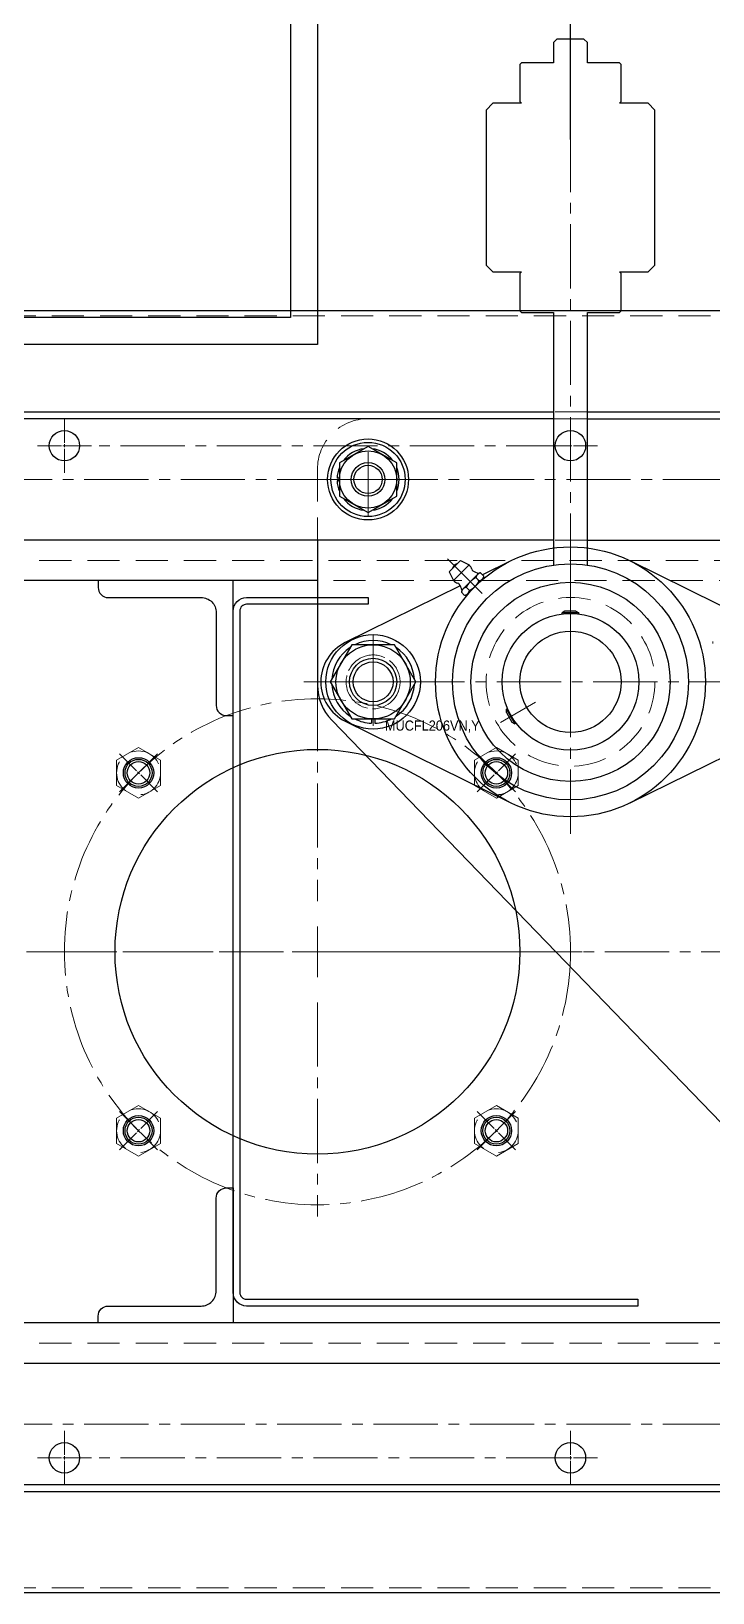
# Model space of a CAD drawing. Header units: millimetres. Extents: x 0 to 51411, y 0 to 16902.
# Drawn here: x 1730.9 to 1932.9, y 14900.9 to 15363.8 of the extents above; entities that cross this region are included whole.
import ezdxf

# ---------------------------------------------------------------- set-up
doc = ezdxf.new("R2010")
doc.units = ezdxf.units.MM
doc.linetypes.add('CENTER2', pattern=[28.575, 19.05, -3.175, 3.175, -3.175])
doc.linetypes.add('HIDDEN2', pattern=[4.7625, 3.175, -1.5875])
for name, color, linetype, lineweight in [('01_外形線', 7, 'Continuous', 25), ('03_かくれ線', 6, 'HIDDEN2', 13), ('04_中心線', 1, 'CENTER2', 9)]:
    doc.layers.add(name, color=color, linetype=linetype, lineweight=lineweight)
doc.layers.add('10_補助線', color=8, linetype='Continuous', lineweight=13, plot=False)
doc.styles.get("Standard").update_dxf_attribs({"font": 'arial.ttf'})

# ---------------------------------------------------------------- blocks, each defined once
blk = doc.blocks.new('*U1361')
at = {"layer": '04_中心線', "color": 0, "linetype": 'CENTER2', "transparency": 16777216}
for p, q in [((0, 0.9), (0, 8)), ((-8, 0), (-0.9, 0)), ((0.9, 0), (8, 0)), ((0, -8), (0, -0.9))]:
    blk.add_line(p, q, dxfattribs=at)
at = {"layer": '04_中心線', "color": 0, "linetype": 'Continuous', "transparency": 16777216}
for p, q in [((-0.45, 0), (0.45, 0)), ((0, -0.45), (0, 0.45))]:
    blk.add_line(p, q, dxfattribs=at)
blk = doc.blocks.new('*U1362')
at = {"layer": '04_中心線', "color": 0, "linetype": 'CENTER2', "transparency": 16777216}
for p, q in [((0, 0.9), (0, 8)), ((-8, 0), (-0.9, 0)), ((0.9, 0), (8, 0)), ((0, -8), (0, -0.9))]:
    blk.add_line(p, q, dxfattribs=at)
at = {"layer": '04_中心線', "color": 0, "linetype": 'Continuous', "transparency": 16777216}
for p, q in [((-0.45, 0), (0.45, 0)), ((0, -0.45), (0, 0.45))]:
    blk.add_line(p, q, dxfattribs=at)
blk = doc.blocks.new('*U1363')
at = {"layer": '04_中心線', "color": 0, "linetype": 'CENTER2', "transparency": 16777216}
for p, q in [((0, 0.9), (0, 8)), ((-8, 0), (-0.9, 0)), ((0.9, 0), (8, 0)), ((0, -8), (0, -0.9))]:
    blk.add_line(p, q, dxfattribs=at)
at = {"layer": '04_中心線', "color": 0, "linetype": 'Continuous', "transparency": 16777216}
for p, q in [((-0.45, 0), (0.45, 0)), ((0, -0.45), (0, 0.45))]:
    blk.add_line(p, q, dxfattribs=at)
blk = doc.blocks.new('*U1369')
at = {"layer": '04_中心線', "color": 0, "linetype": 'CENTER2', "transparency": 16777216}
for p, q in [((0, 0.9), (0, 8)), ((-8, 0), (-0.9, 0)), ((0.9, 0), (8, 0)), ((0, -8), (0, -0.9))]:
    blk.add_line(p, q, dxfattribs=at)
at = {"layer": '04_中心線', "color": 0, "linetype": 'Continuous', "transparency": 16777216}
for p, q in [((-0.45, 0), (0.45, 0)), ((0, -0.45), (0, 0.45))]:
    blk.add_line(p, q, dxfattribs=at)
blk = doc.blocks.new('*U1364')
at = {"layer": '04_中心線', "color": 0, "linetype": 'CENTER2', "transparency": 16777216}
for p, q in [((0, 0.9), (0, 8)), ((-8, 0), (-0.9, 0)), ((0.9, 0), (8, 0)), ((0, -8), (0, -0.9))]:
    blk.add_line(p, q, dxfattribs=at)
at = {"layer": '04_中心線', "color": 0, "linetype": 'Continuous', "transparency": 16777216}
for p, q in [((-0.45, 0), (0.45, 0)), ((0, -0.45), (0, 0.45))]:
    blk.add_line(p, q, dxfattribs=at)
blk = doc.blocks.new('*U1365')
at = {"layer": '04_中心線', "color": 0, "linetype": 'CENTER2', "transparency": 16777216}
for p, q in [((0, 0.9), (0, 8)), ((-8, 0), (-0.9, 0)), ((0.9, 0), (8, 0)), ((0, -8), (0, -0.9))]:
    blk.add_line(p, q, dxfattribs=at)
at = {"layer": '04_中心線', "color": 0, "linetype": 'Continuous', "transparency": 16777216}
for p, q in [((-0.45, 0), (0.45, 0)), ((0, -0.45), (0, 0.45))]:
    blk.add_line(p, q, dxfattribs=at)
blk = doc.blocks.new('*U1366')
at = {"layer": '04_中心線', "color": 0, "linetype": 'CENTER2', "transparency": 16777216}
for p, q in [((0, 0.9), (0, 8)), ((-8, 0), (-0.9, 0)), ((0.9, 0), (8, 0)), ((0, -8), (0, -0.9))]:
    blk.add_line(p, q, dxfattribs=at)
at = {"layer": '04_中心線', "color": 0, "linetype": 'Continuous', "transparency": 16777216}
for p, q in [((-0.45, 0), (0.45, 0)), ((0, -0.45), (0, 0.45))]:
    blk.add_line(p, q, dxfattribs=at)
blk = doc.blocks.new('*U1367')
at = {"layer": '04_中心線', "color": 0, "linetype": 'CENTER2', "transparency": 16777216}
for p, q in [((0, 0.9), (0, 8)), ((-8, 0), (-0.9, 0)), ((0.9, 0), (8, 0)), ((0, -8), (0, -0.9))]:
    blk.add_line(p, q, dxfattribs=at)
at = {"layer": '04_中心線', "color": 0, "linetype": 'Continuous', "transparency": 16777216}
for p, q in [((-0.45, 0), (0.45, 0)), ((0, -0.45), (0, 0.45))]:
    blk.add_line(p, q, dxfattribs=at)
blk = doc.blocks.new('*U1368')
at = {"layer": '04_中心線', "color": 0, "linetype": 'CENTER2', "transparency": 16777216}
for p, q in [((0, 15), (0, 78.5)), ((-78.5, 0), (-15, 0)), ((15, 0), (78.5, 0)), ((0, -78.5), (0, -15))]:
    blk.add_line(p, q, dxfattribs=at)
at = {"layer": '04_中心線', "color": 0, "linetype": 'Continuous', "transparency": 16777216}
for p, q in [((0, -7.5), (0, 7.5)), ((-7.5, 0), (7.5, 0))]:
    blk.add_line(p, q, dxfattribs=at)

msp = doc.modelspace()

# ---------------------------------------------------------------- linework, layer by layer
at = {"layer": '01_外形線'}
for p, q in [((1890.697, 15331.665), (1890.697, 15740.651)), ((1558.697, 15250.911), (1885.697, 15250.911)), ((1885.697, 15248.911), (1558.697, 15248.911)), ((1895.697, 15250.911), (2188.697, 15250.911)), ((1895.697, 15248.911), (2188.697, 15248.911)), ((1885.697, 15212.911), (1563.697, 15212.911)), ((1895.697, 15212.911), (2183.697, 15212.911)), ((1854.705, 15203.508), (1858.099, 15206.902)), ((1855.978, 15200.963), (1860.645, 15205.63)), ((1858.099, 15206.902), (1860.645, 15205.63)), ((1872.992, 15206.779), (1864.658, 15202.665)), ((1957.451, 15182.568), (1908.402, 15206.779)), ((1815.697, 15200.911), (1720.697, 15200.911)), ((1854.705, 15203.508), (1855.978, 15200.963)), ((1860.998, 15200.609), (1858.855, 15198.466)), ((1863.142, 15202.753), (1860.998, 15200.609)), ((1862.413, 15199.195), (1864.556, 15201.338)), ((1862.648, 15201.817), (1863.62, 15200.845)), ((1863.473, 15203.084), (1863.142, 15202.753)), ((1863.473, 15203.084), (1864.077, 15203.246)), ((1864.077, 15203.246), (1865.049, 15202.274)), ((1864.556, 15201.338), (1864.887, 15201.67)), ((1864.658, 15201.44), (1864.747, 15201.351)), ((1864.887, 15201.67), (1865.049, 15202.274)), ((1858.012, 15199.385), (1823.943, 15182.568)), ((1858.523, 15198.134), (1858.362, 15197.53)), ((1859.334, 15196.558), (1858.362, 15197.53)), ((1858.855, 15198.466), (1858.523, 15198.134)), ((1859.938, 15196.72), (1859.334, 15196.558)), ((1859.791, 15198.959), (1860.763, 15197.987)), ((1859.938, 15196.72), (1860.269, 15197.052)), ((1860.167, 15196.95), (1860.257, 15196.861)), ((1860.269, 15197.052), (1862.413, 15199.195)), ((1889.063, 15191.911), (1888.197, 15191.411)), ((1893.197, 15191.411), (1888.197, 15191.411)), ((1888.197, 15191.006), (1888.197, 15191.411)), ((1892.331, 15191.911), (1889.063, 15191.911)), ((1892.331, 15191.911), (1893.197, 15191.411)), ((1893.197, 15191.006), (1893.197, 15191.411)), ((1823.943, 15159.254), (1872.992, 15135.042)), ((1872.044, 15163.028), (1871.693, 15162.826)), ((1871.693, 15162.826), (1874.193, 15158.496)), ((1871.693, 15161.826), (1871.693, 15162.826)), ((1871.693, 15161.826), (1873.327, 15158.996)), ((1873.327, 15158.996), (1874.193, 15158.496)), ((1874.544, 15158.698), (1874.193, 15158.496)), ((1908.402, 15135.042), (1957.451, 15159.254)), ((1965.697, 14980.911), (1720.697, 14980.911)), ((1980.697, 14968.911), (1563.697, 14968.911)), ((1960.697, 14932.911), (1558.697, 14932.911)), ((1558.697, 14930.911), (1960.697, 14930.911))]:
    msp.add_line(p, q, dxfattribs=at)
at = {"layer": '01_外形線', "color": 4}
for p, q in [((1999.222, 15280.911), (1537.697, 15280.911)), ((1999.222, 14900.911), (1537.697, 14900.911))]:
    msp.add_line(p, q, dxfattribs=at)
at = {"layer": '01_外形線'}
for points in [[(1815.697, 15800.911), (1815.697, 15270.911), (1545.697, 15270.911), (1545.697, 15790.911), (1555.697, 15800.911), (1815.697, 15800.911)], [(1807.697, 15792.911), (1807.697, 15278.911), (1553.697, 15278.911), (1553.697, 15792.911), (1807.697, 15792.911)], [(1895.697, 15205.552), (1895.697, 15280.411), (1905.197, 15280.411), (1905.697, 15280.911), (1905.697, 15291.911), (1905.197, 15292.411), (1913.697, 15292.411), (1915.697, 15294.411), (1915.697, 15340.411), (1913.697, 15342.411), (1905.197, 15342.411), (1905.697, 15342.911), (1905.697, 15353.911), (1905.197, 15354.411), (1895.697, 15354.411), (1895.697, 15360.411), (1894.697, 15361.411), (1886.697, 15361.411), (1885.697, 15360.411), (1885.697, 15354.411), (1876.197, 15354.411), (1875.697, 15353.911), (1875.697, 15342.911), (1876.197, 15342.411), (1867.697, 15342.411), (1865.697, 15340.411), (1865.697, 15294.411), (1867.697, 15292.411), (1876.197, 15292.411), (1875.697, 15291.911), (1875.697, 15280.911), (1876.197, 15280.411), (1885.697, 15280.411), (1885.697, 15205.552)], [(1830.697, 15240.726), (1822.197, 15235.818)], [(1839.197, 15235.818), (1830.697, 15240.726)], [(1822.197, 15235.818), (1822.197, 15226.003)], [(1839.197, 15226.003), (1839.197, 15235.818)], [(1822.197, 15231.286), (1821.504, 15231.286)], [(1822.197, 15230.536), (1821.504, 15230.536)], [(1822.197, 15226.003), (1830.697, 15221.096)], [(1830.697, 15221.096), (1839.197, 15226.003)], [(1825.846, 15181.911), (1819.495, 15170.911)], [(1838.548, 15181.911), (1825.846, 15181.911)], [(1844.899, 15170.911), (1838.548, 15181.911)], [(1819.495, 15170.911), (1825.846, 15159.911)], [(1838.548, 15159.911), (1844.899, 15170.911)], [(1825.846, 15159.911), (1838.548, 15159.911)], [(1831.672, 15159.911), (1831.672, 15158.672)], [(1832.722, 15159.911), (1832.722, 15158.672)]]:
    msp.add_lwpolyline(points, dxfattribs=at)
for points in [[(1829.495, 15240.032, 0.1988668), (1823.398, 15236.512)], [(1837.995, 15236.512, 0.1988668), (1831.898, 15240.032)], [(1822.197, 15234.431, 0.0881874), (1821.504, 15231.286)], [(1839.197, 15227.391, 0.1988668), (1839.197, 15234.431)], [(1821.504, 15230.536, 0.0881874), (1822.197, 15227.391)], [(1823.398, 15225.309, 0.1988668), (1829.495, 15221.79)], [(1831.898, 15221.79, 0.1988668), (1837.995, 15225.309)], [(1790.697, 15160.911), (1790.697, 15200.911), (1750.697, 15200.911), (1750.697, 15198.911, 0.4142136), (1753.697, 15195.911), (1781.197, 15195.911, -0.4142136), (1785.697, 15191.411), (1785.697, 15163.911, 0.4142136), (1788.697, 15160.911), (1790.697, 15160.911)], [(1910.697, 14987.911), (1910.697, 14985.911), (1794.697, 14985.911, -0.4142136), (1790.697, 14989.911), (1790.697, 15191.911, -0.4142136), (1794.697, 15195.911), (1830.697, 15195.911), (1830.697, 15193.911), (1794.697, 15193.911, 0.4142136), (1792.697, 15191.911), (1792.697, 14989.911, 0.4142136), (1794.697, 14987.911), (1910.697, 14987.911)], [(1837.588, 15181.911, 0.2318694), (1826.806, 15181.911)], [(1825.366, 15181.079, 0.2318694), (1819.975, 15171.742)], [(1844.419, 15171.742, 0.2318694), (1839.028, 15181.079)], [(1819.975, 15170.079, 0.2318694), (1825.366, 15160.742)], [(1839.028, 15160.742, 0.2318694), (1844.419, 15170.079)], [(1826.806, 15159.911, 0.103572), (1831.672, 15158.672)], [(1832.722, 15158.672, 0.103572), (1837.588, 15159.911)], [(1790.697, 15020.911), (1790.697, 14980.911), (1750.697, 14980.911), (1750.697, 14982.911, -0.4142136), (1753.697, 14985.911), (1781.197, 14985.911, 0.4142136), (1785.697, 14990.411), (1785.697, 15017.911, -0.4142136), (1788.697, 15020.911), (1790.697, 15020.911)]]:
    msp.add_lwpolyline(points, format="xyb", dxfattribs=at)
at = {"layer": '01_外形線', "ltscale": 3}
msp.add_lwpolyline([(1815.697, 15212.911), (1815.697, 15169.98, 0.1946557), (1819.918, 15159.549), (1961.476, 15013.272, -0.1946557), (1965.697, 15002.841), (1965.697, 14968.911)], format="xyb", dxfattribs=at)
at = {"layer": '01_外形線', "color": 4}
for centre, radius in [((1740.697, 15240.911), 4.5), ((1890.697, 15240.911), 4.5), ((1815.697, 15090.911), 60), ((1762.664, 15143.944), 4.5), ((1762.664, 15143.944), 4), ((1762.664, 15143.944), 3.324), ((1868.73, 15143.944), 4.5), ((1868.73, 15143.944), 4), ((1868.73, 15143.944), 3.324), ((1762.664, 15037.878), 4.5), ((1762.664, 15037.878), 4), ((1762.664, 15037.878), 3.324), ((1868.73, 15037.878), 4.5), ((1868.73, 15037.878), 4), ((1868.73, 15037.878), 3.324), ((1740.697, 14940.911), 4.5), ((1890.697, 14940.911), 4.5)]:
    msp.add_circle(centre, radius, dxfattribs=at)
at = {"layer": '01_外形線'}
for centre, radius in [((1830.697, 15230.911), 12), ((1830.697, 15230.911), 11), ((1830.697, 15230.911), 8.5), ((1830.697, 15230.911), 5), ((1830.697, 15230.911), 4.188), ((1890.697, 15170.911), 40), ((1890.697, 15170.911), 35), ((1890.697, 15170.911), 29.508), ((1890.697, 15170.911), 29.508), ((1890.697, 15170.911), 20.25), ((1832.197, 15170.911), 14), ((1832.197, 15170.911), 11), ((1890.697, 15170.911), 15), ((1832.197, 15170.911), 7), ((1832.197, 15170.911), 5.918)]:
    msp.add_circle(centre, radius, dxfattribs=at)
for centre, radius, start, end in [((1857.313, 15204.295), 1.588, 99.19606, 170.80394), ((1858.311, 15203.296), 3.3, 17.51297, 45), ((1858.311, 15203.296), 3.3, 225, 252.48703), ((1862.221, 15204.53), 0.8, 197.51297, 236.34664), ((1865.103, 15208.859), 6, 236.34664, 254.23902), ((1857.078, 15199.386), 0.8, 33.65336, 72.48703), ((1852.749, 15196.505), 6, 15.76098, 33.65336), ((1829.697, 15170.911), 13, 116.27136, 243.72864)]:
    msp.add_arc(centre, radius, start, end, dxfattribs=at)
for points, weights in [([(1860.998, 15200.609), (1860.335, 15199.946), (1859.791, 15198.959)], [1, 1.07194812406, 1.06657306684]), ([(1862.648, 15201.817), (1861.661, 15201.272), (1860.998, 15200.609)], [1.06657306684, 1.07194812406, 1]), ([(1862.413, 15199.195), (1863.076, 15199.858), (1863.62, 15200.845)], [1, 1.07194812406, 1.06657306684]), ([(1863.142, 15202.753), (1862.81, 15202.421), (1862.648, 15201.817)], [1, 1.07194812406, 1.06657306684]), ([(1864.077, 15203.246), (1863.473, 15203.084), (1863.142, 15202.753)], [1.06657306684, 1.07194812406, 1]), ([(1863.62, 15200.845), (1864.224, 15201.007), (1864.556, 15201.338)], [1.06657306684, 1.07194812406, 1]), ([(1864.556, 15201.338), (1864.887, 15201.67), (1865.049, 15202.274)], [1, 1.07194812406, 1.06657306684]), ([(1858.855, 15198.466), (1858.523, 15198.134), (1858.362, 15197.53)], [1, 1.07194812406, 1.06657306684]), ([(1859.791, 15198.959), (1859.187, 15198.797), (1858.855, 15198.466)], [1.06657306684, 1.07194812406, 1]), ([(1859.334, 15196.558), (1859.938, 15196.72), (1860.269, 15197.052)], [1.06657306684, 1.07194812406, 1]), ([(1860.269, 15197.052), (1860.601, 15197.383), (1860.763, 15197.987)], [1, 1.07194812406, 1.06657306684]), ([(1860.763, 15197.987), (1861.749, 15198.532), (1862.413, 15199.195)], [1.06657306684, 1.07194812406, 1])]:
    msp.add_rational_spline(points, weights, degree=2, dxfattribs=at)
at = {"layer": '03_かくれ線', "ltscale": 3}
for p, q in [((1558.697, 15250.911), (2182.697, 15250.911)), ((1895.697, 15250.911), (1885.697, 15250.911)), ((1895.697, 15248.911), (1885.697, 15248.911)), ((1895.697, 15212.911), (1885.697, 15212.911)), ((2185.697, 15206.911), (1545.697, 15206.911)), ((2115.697, 15200.911), (1815.697, 15200.911)), ((2185.697, 14974.911), (1545.697, 14974.911)), ((2182.697, 14930.911), (1558.697, 14930.911))]:
    msp.add_line(p, q, dxfattribs=at)
at = {"layer": '03_かくれ線', "color": 4, "ltscale": 3}
for points in [[(1999.222, 15280.911), (2203.697, 15280.911), (2203.697, 15279.411), (1537.697, 15279.411)], [(1999.222, 14900.911), (2203.697, 14900.911), (2203.697, 14902.411), (1537.697, 14902.411)]]:
    msp.add_lwpolyline(points, dxfattribs=at)
at = {"layer": '03_かくれ線', "ltscale": 3}
msp.add_lwpolyline([(2115.697, 15212.911), (2115.697, 15233.911, 0.4137856), (2100.719, 15248.911), (1830.697, 15248.911, 0.4142136), (1815.697, 15233.911), (1815.697, 15212.911)], format="xyb", dxfattribs=at)
at = {"layer": '03_かくれ線', "color": 4, "ltscale": 3}
for points in [[(1769.164, 15147.697), (1762.664, 15151.449), (1756.164, 15147.697), (1756.164, 15140.191), (1762.664, 15136.438), (1769.164, 15140.191)], [(1875.23, 15147.697), (1868.73, 15151.449), (1862.23, 15147.697), (1862.23, 15140.191), (1868.73, 15136.438), (1875.23, 15140.191)], [(1769.164, 15041.631), (1762.664, 15045.383), (1756.164, 15041.631), (1756.164, 15034.125), (1762.664, 15030.372), (1769.164, 15034.125)], [(1875.23, 15041.631), (1868.73, 15045.383), (1862.23, 15041.631), (1862.23, 15034.125), (1868.73, 15030.372), (1875.23, 15034.125)]]:
    msp.add_lwpolyline(points, close=True, dxfattribs=at)
at = {"layer": '03_かくれ線', "ltscale": 3}
for centre, radius in [((1890.697, 15170.911), 25), ((1832.197, 15170.911), 8)]:
    msp.add_circle(centre, radius, dxfattribs=at)
at = {"layer": '03_かくれ線'}
msp.add_circle((1832.197, 15170.911), 8, dxfattribs=at)
at = {"layer": '03_かくれ線', "color": 4, "ltscale": 3}
for centre in [(1762.664, 15143.944), (1868.73, 15143.944), (1762.664, 15037.878), (1868.73, 15037.878)]:
    msp.add_circle(centre, 6.5, dxfattribs=at)
at = {"layer": '04_中心線'}
for p, q in [((1890.697, 15363.684), (1890.697, 15170.911)), ((2165.697, 15230.911), (1575.697, 15230.911)), ((1890.697, 15125.911), (1890.697, 15215.911)), ((1864.534, 15197.074), (1854.21, 15207.397)), ((1832.197, 15157.911), (1832.197, 15183.911)), ((1811.697, 15170.911), (1969.697, 15170.911)), ((1869.912, 15158.911), (1880.305, 15164.911)), ((2165.697, 14950.911), (1575.697, 14950.911))]:
    msp.add_line(p, q, dxfattribs=at)
at = {"layer": '04_中心線', "color": 4}
for p, q in [((1890.697, 15240.911), (1740.697, 15240.911)), ((2205.697, 15090.911), (1525.697, 15090.911)), ((1890.697, 14940.911), (1740.697, 14940.911))]:
    msp.add_line(p, q, dxfattribs=at)
at = {"layer": '04_中心線'}
for points in [[(1830.697, 15219.911), (1830.697, 15241.911)], [(1841.697, 15230.911), (1819.697, 15230.911)], [(1832.197, 15184.911), (1832.197, 15156.911)], [(1846.197, 15170.911), (1818.197, 15170.911)]]:
    msp.add_lwpolyline(points, dxfattribs=at)
at = {"layer": '04_中心線', "color": 4}
msp.add_circle((1815.697, 15090.911), 75, dxfattribs=at)
at = {"layer": '10_補助線'}
msp.add_line((1932.873, 15182.907), (1932.873, 15182.287), dxfattribs=at)

# ---------------------------------------------------------------- block references
at = {"layer": '04_中心線', "color": 4, "linetype": 'CENTER2'}
for name, p, rotation in [('*U1363', (1740.697, 15240.911), 270), ('*U1369', (1890.697, 15240.911), 270), ('*U1368', (1815.697, 15090.911), 270), ('*U1366', (1762.664, 15143.944), 224.9999999999999), ('*U1364', (1868.73, 15143.944), 314.9999999999998), ('*U1367', (1762.664, 15037.878), 314.9999999999998), ('*U1365', (1868.73, 15037.878), 224.9999999999999), ('*U1362', (1740.697, 14940.911), 270), ('*U1361', (1890.697, 14940.911), 270)]:
    msp.add_blockref(name, p, dxfattribs=dict(at, rotation=rotation))

# ---------------------------------------------------------------- texts
at = {"layer": '10_補助線', "width": 0.9}
msp.add_text('MUCFL206VN,Y', height=3, dxfattribs=at).set_placement((1835.704, 15156.462))

doc.saveas('drawing.dxf')
